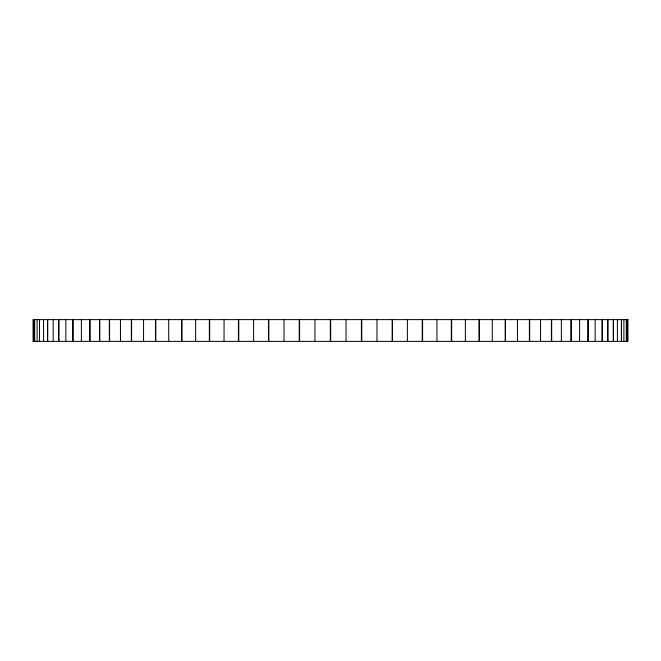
<?xml version="1.0" encoding="UTF-8"?>
<svg xmlns="http://www.w3.org/2000/svg" width="661" height="661" viewBox="0 0 661 661"><rect width="100%" height="100%" fill="white"/><g stroke="black" fill="none" stroke-linecap="round" stroke-linejoin="round"><path stroke-width="0.99" d="M627.149 319.618L627.124 341.382M626.281 319.618L626.339 341.382M623.877 319.618L623.893 341.382M621.48 319.618L621.48 341.382M621.381 319.618L621.381 341.382M617.391 319.618L617.424 341.382M613.433 319.618L613.433 341.382M613.301 319.618L613.301 341.382M602.295 319.618L602.295 341.382M602.121 319.618L602.121 341.382M595.131 319.618L595.164 341.382M588.174 319.618L588.174 341.382M587.968 319.618L587.968 341.382M579.631 319.618L579.581 341.382M571.253 319.618L571.253 341.382M571.013 319.618L571.013 341.382M561.338 319.618L561.354 341.382M551.679 319.618L551.679 341.382M551.406 319.618L551.406 341.382M540.533 319.618L540.549 341.382M529.676 319.618L529.676 341.382M529.378 319.618L529.378 341.382M517.439 319.618L517.431 341.382M505.491 319.618L505.491 341.382M505.169 319.618L505.169 341.382M492.271 319.618L492.288 341.382M479.39 319.618L479.39 341.382M479.051 319.618L479.051 341.382M465.361 319.618L465.352 341.382M451.661 319.618L451.661 341.382M451.306 319.618L451.306 341.382M436.954 319.618L436.946 341.382M422.594 319.618L422.594 341.382M422.23 319.618L422.23 341.382M407.383 319.618L407.374 341.382M392.527 319.618L392.527 341.382M392.155 319.618L392.155 341.382M376.968 319.618L376.968 341.382M361.782 319.618L361.782 341.382M361.402 319.618L361.402 341.382M346.042 319.618L346.05 341.382M330.69 319.618L330.69 341.382M330.31 319.618L330.31 341.382M314.958 319.618L314.95 341.382M299.598 319.618L299.598 341.382M299.226 319.618L299.226 341.382M284.032 319.618L284.032 341.382M268.845 319.618L268.845 341.382M268.473 319.618L268.473 341.382M253.617 319.618L253.626 341.382M238.761 319.618L238.761 341.382M238.406 319.618L238.406 341.382M224.054 319.618L224.046 341.382M209.686 319.618L209.686 341.382M209.355 319.618L209.355 341.382M195.648 319.618L195.639 341.382M181.94 319.618L181.94 341.382M181.618 319.618L181.618 341.382M168.729 319.618L168.712 341.382M155.814 319.618L155.814 341.382M155.525 319.618L155.525 341.382M143.561 319.618L143.569 341.382M131.605 319.618L131.605 341.382M131.341 319.618L131.341 341.382M120.451 319.618L120.467 341.382M109.577 319.618L109.577 341.382M109.338 319.618L109.338 341.382M89.97 319.618L89.97 341.382M89.764 319.618L89.764 341.382M81.369 319.618L81.386 341.382M72.999 319.618L72.999 341.382M72.826 319.618L72.826 341.382M65.844 319.618L65.827 341.382M58.846 319.618L58.846 341.382M58.705 319.618L58.705 341.382M53.177 319.618L53.194 341.382M47.666 319.618L47.666 341.382M47.567 319.618L47.567 341.382M43.568 319.618L43.585 341.382M39.528 319.618L39.528 341.382M37.107 319.618L37.123 341.382M34.678 319.618L34.703 341.382M33.876 319.618L33.851 341.382M627.95 319.618L33.05 319.618L33.067 341.382L627.95 341.382L627.933 319.618M607.814 341.382L607.814 319.618L607.781 341.382M99.662 341.382L99.662 319.618L99.646 341.382"/></g></svg>
